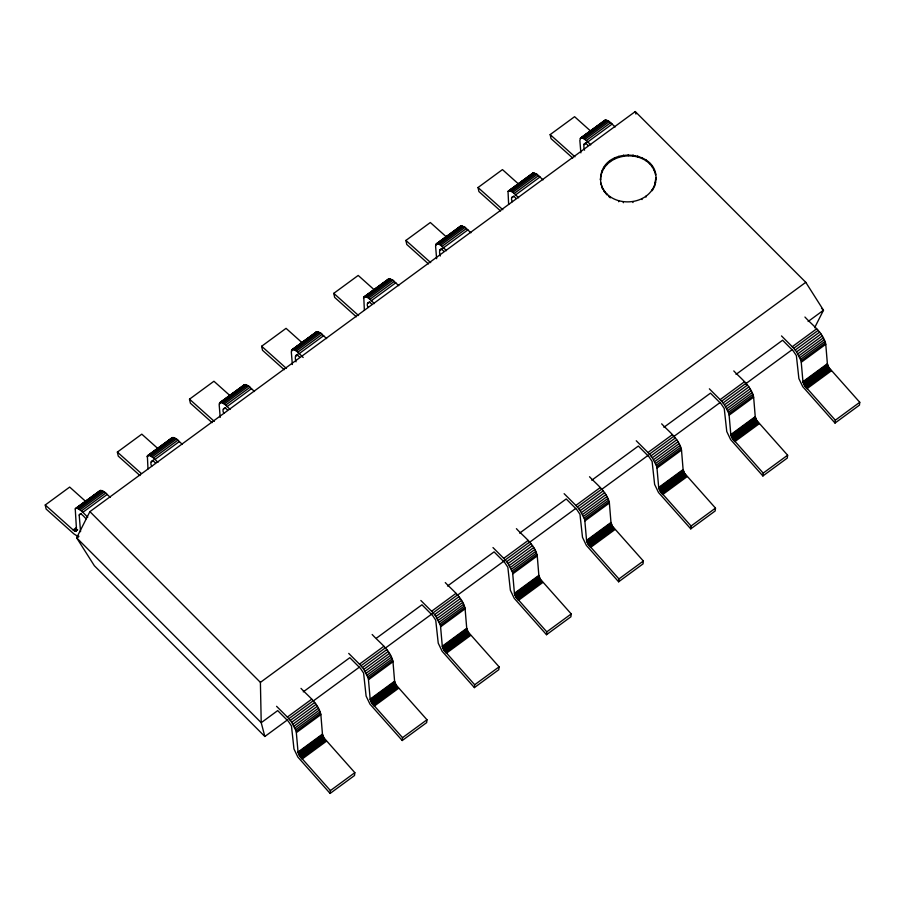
<?xml version="1.0" encoding="UTF-8"?>
<svg xmlns="http://www.w3.org/2000/svg" width="905" height="905" viewBox="0 0 905 905"><rect width="100%" height="100%" fill="white"/><g stroke="black" fill="none" stroke-linecap="round" stroke-linejoin="round"><path stroke-width="1.36" d="M80.568 531.676L79.188 515.002C80.307 511.257 85.025 518.18 86.145 518.78M182.369 444.423L176.554 438.982L172.335 437.579L147.379 455.962L147.979 468.937M151.667 466.256C149.246 461.822 152.594 459.027 155.298 462.874M254.497 391.514L248.683 386.073L244.474 384.659L220.051 402.578L219.191 404.908L220.22 417.42M223.795 413.347C221.374 408.913 224.723 406.119 227.427 409.965M326.626 338.606L320.811 333.164L316.603 331.75L292.179 349.669L291.32 352L292.349 364.511M296.037 361.83C294.476 357.09 295.335 352.384 299.555 357.056M398.754 285.686L392.94 280.256L388.731 278.842L363.776 297.225L364.364 310.211M368.052 307.53C365.643 303.096 368.98 300.29 371.684 304.148M470.894 232.777L465.08 227.336L460.86 225.933L436.436 243.841L435.588 246.183L436.617 258.683M440.305 256.002C438.733 251.273 439.592 246.567 443.823 251.228M512.321 201.702C509.9 197.267 513.248 194.473 515.952 198.319M584.562 150.185C583.001 145.445 583.861 140.739 588.08 145.411M600.897 174.789L600.535 179.869C600.354 142.854 667.551 149.28 654.281 186.916L655.899 177.821L655.978 178.794M287.62 719.78L264.848 736.489L261.217 722.688L277.688 710.606L288.378 721.353L291.467 725.991L293.978 748.967L297.835 757.033L330.11 793.436L330.416 790.585L354.839 772.666L323.933 737.869L322.452 734.113L320.856 714.656C318.56 703.468 308.254 696.239 301.003 688.388M354.839 772.666L354.522 775.517L330.11 793.436M303.254 691.861L349.816 657.697L360.507 668.444L363.595 673.082L366.106 696.058L369.964 704.124L402.239 740.516L402.544 737.666L426.968 719.758L396.073 684.961L394.591 681.205L392.985 661.747C390.553 650.084 379.614 642.742 372.159 634.495M426.968 719.758L426.662 722.609L402.239 740.516M376.514 638.116L421.956 604.778L432.635 615.524L435.724 620.174L438.235 643.15L442.093 651.215L474.367 687.608L474.673 684.757L499.096 666.849L468.202 632.052L466.72 628.285L465.113 608.827C462.817 597.639 452.523 590.422 445.271 582.571M499.096 666.849L498.791 669.7L474.367 687.608M447.511 586.033L494.085 551.869L504.764 562.616L507.852 567.254L510.363 590.241L514.221 598.296L546.496 634.699L546.801 631.848L571.225 613.929L540.33 579.143L538.848 575.376L537.253 555.919C534.821 544.267 523.871 536.914 516.416 528.678M571.225 613.929L570.919 616.78L546.496 634.699M519.64 533.124L566.213 498.96L576.892 509.707L579.981 514.345L582.492 537.321L586.361 545.387L618.624 581.791L618.941 578.94L643.353 561.021L612.459 526.235L610.977 522.468L609.382 503.01C607.085 491.822 596.78 484.594 589.528 476.743M643.353 561.021L643.048 563.872L618.624 581.791M591.768 480.216L638.342 446.052L649.021 456.799L652.109 461.437L654.62 484.413L658.489 492.478L690.753 528.871L691.069 526.031L715.493 508.112L684.587 473.315L683.105 469.559L681.51 450.102C679.214 438.902 668.908 431.685 661.657 423.834M715.493 508.112L715.176 510.963L690.753 528.871M663.897 427.296L710.47 393.143L721.161 403.89L724.249 408.528L726.76 431.504L730.618 439.57L762.892 475.962L763.198 473.111L787.622 455.204L756.716 420.406L755.245 416.651L753.639 397.182C751.342 385.994 741.037 378.776 733.785 370.926M787.622 455.204L787.305 458.054L762.892 475.962M736.037 374.387L782.599 340.223L793.289 350.97L796.377 355.62L798.889 378.595L802.746 386.661L835.021 423.054L835.326 420.203L859.75 402.284L828.856 367.498L827.374 363.731L825.767 344.273C823.346 332.621 812.396 325.28 804.941 317.033M859.75 402.284L859.445 405.135L835.021 423.054M600.977 175.762C606.542 150.185 649.575 148.692 655.582 174.688L655.503 173.726M110.24 497.331L104.426 491.901L100.206 490.487L75.251 508.87L76.529 530.194L75.873 531.427L73.147 529.968L45.25 504.99L69.674 487.071L86.201 501.879M99.38 491.743L100.206 490.487M172.335 437.579L165.966 442.907M243.649 385.915L244.474 384.659M316.603 331.75L309.114 337.893M387.906 280.098L388.731 278.842M460.86 225.933L451.154 233.705M543.023 179.869L537.208 174.427L532.988 173.013L508.033 191.407L508.633 204.383M532.988 173.013L529.945 175.898M615.151 126.96L609.337 121.519L605.128 120.105L580.705 138.024L579.845 140.354L580.874 152.866M604.302 121.361L605.128 120.105M814.647 327.701L823.493 310.234L805.778 282.326L635.276 111.564L89.9 511.63L76.631 537.819L94.346 565.727L264.848 736.489M606.271 194.123L602.176 187.935L600.863 183.014C606.554 207.256 644.948 208.014 654.202 185.944M653.761 187.855L652.222 190.695L652.143 189.722M139.958 475.544L118.261 456.12L117.379 452.081L141.802 434.162L158.33 448.959M212.087 422.635L190.389 403.211L189.507 399.173L213.931 381.254L230.47 396.051M284.215 369.715L262.518 350.292L261.647 346.253L286.059 328.345L302.598 343.142M356.344 316.807L334.646 297.383L333.775 293.344L358.199 275.437L374.727 290.234M428.472 263.898L406.775 244.474L405.904 240.436L430.327 222.517L446.855 237.325M500.612 210.989L478.915 191.566L478.032 187.527L502.456 169.608L518.984 184.405M572.741 158.07L551.043 138.646L550.161 134.607L574.585 116.7L591.123 131.496M75.251 508.87L99.674 490.951M147.379 455.962L171.803 438.043M219.508 403.042L243.931 385.134M291.636 350.133L316.06 332.226M363.776 297.225L388.2 279.306M435.905 244.316L460.328 226.397M508.033 191.407L532.457 173.489M580.162 138.488L604.585 120.58M75.782 508.395L100.975 490.34M147.922 455.487L173.115 437.432M220.051 402.578L245.244 384.523M292.179 349.669L317.372 331.615M364.308 296.75L389.501 278.695M436.436 243.841L461.629 225.786M508.565 190.932L533.758 172.878M580.705 138.024L605.898 119.969M78.294 507.207L86.066 501.517M88.283 499.888L94.946 495.001M147.096 456.742L150.422 454.299M155.977 450.226L163.748 444.525M219.225 403.834L228.105 397.318M230.323 395.689L239.203 389.173M291.353 350.925L293.571 349.296M299.125 345.224L306.897 339.522M363.482 298.017L371.254 292.315M376.808 288.243L384.58 282.541M435.61 245.097L438.948 242.653M441.165 241.024L448.937 235.334M508.859 191.374L514.402 187.301M516.631 185.672L525.511 179.156M584.313 136.022L592.085 130.32M597.639 126.248L603.183 122.175M76.563 508.259L77.536 508.452L101.96 490.544M148.692 455.351L149.664 455.543L174.088 437.624M220.82 402.442L221.793 402.635L246.217 384.716M292.949 349.522L293.933 349.715L318.345 331.807M365.077 296.614L366.061 296.806L390.485 278.898M437.206 243.705L438.19 243.898L462.613 225.978M509.345 190.797L510.318 190.989L534.742 173.07M581.474 137.877L582.447 138.08L606.87 120.161M77.536 508.452L78.701 508.972L103.113 491.064M149.664 455.543L150.83 456.063L175.253 438.144M221.793 402.635L222.958 403.155L247.382 385.236M293.933 349.715L295.087 350.246L319.51 332.327M366.061 296.806L367.215 297.326L391.639 279.419M438.19 243.898L439.344 244.418L463.767 226.51M510.318 190.989L511.483 191.509L535.907 173.59M582.447 138.08L583.612 138.601L608.036 120.682M78.701 508.972L80.002 509.809L104.426 491.901M150.83 456.063L152.131 456.901L176.554 438.982M222.958 403.155L224.259 403.992L248.683 386.073M295.087 350.246L296.388 351.083L320.811 333.164M367.215 297.326L368.527 298.164L392.94 280.256M439.344 244.418L440.656 245.255L465.08 227.336M511.483 191.509L512.784 192.346L537.208 174.427M583.612 138.601L584.913 139.438L609.337 121.519M80.002 509.809L81.405 510.929L105.828 493.021M152.131 456.901L153.545 458.021L177.957 440.113M224.259 403.992L225.673 405.112L250.097 387.193M296.388 351.083L297.802 352.203L322.225 334.284M368.527 298.164L369.93 299.295L394.354 281.376M440.656 245.255L442.059 246.375L466.482 228.467M512.784 192.346L514.187 193.466L538.611 175.547M584.913 139.438L586.327 140.558L610.739 122.639M151.339 461.55L153.556 459.921M295.596 355.733L297.813 354.104M439.864 249.904L442.081 248.275M584.121 144.087L586.338 142.458M79.188 515.002L81.416 513.373M81.405 510.929L82.875 512.309L107.299 494.39M151.327 462.093L153.545 460.464M153.545 458.021L155.015 459.401L179.428 441.482M223.456 409.173L225.673 407.544M225.673 405.112L227.144 406.492L251.567 388.573M295.584 356.265L297.802 354.636M297.802 352.203L299.272 353.572L323.696 335.665M367.713 303.356L369.93 301.727M369.93 299.295L371.401 300.664L395.824 282.756M439.841 250.447L442.07 248.818M442.059 246.375L443.529 247.755L467.953 229.836M511.97 197.539L514.198 195.91M514.187 193.466L515.658 194.847L540.081 176.928M584.11 144.619L586.327 142.99M586.327 140.558L587.798 141.938L612.21 124.019M73.147 529.968L76.484 527.524M73.803 530.511L76.02 528.882M74.414 530.93L76.631 529.301M74.968 531.235L77.185 529.606M75.454 531.393L77.683 529.764M78.826 536.213L76.631 537.819L261.217 722.688L260.402 682.381L89.9 511.63M260.402 682.381L805.778 282.326M808.12 321.501L823.493 310.234L821.502 308.232M276.579 706.307L287.349 717.077L311.761 699.169M348.719 653.399L359.477 664.168L383.901 646.249M420.848 600.479L431.606 611.26L456.03 593.341M492.976 547.57L503.734 558.351L528.158 540.432M564.132 493.678L575.863 505.431L600.287 487.524M636.26 440.769L647.991 452.523L672.415 434.615M709.373 388.833L720.131 399.614L744.543 381.695M781.501 335.925L792.26 346.706L816.683 328.786M287.349 717.077L288.831 718.672L313.254 700.753M359.477 664.168L360.959 665.752L385.383 647.844M431.606 611.26L433.088 612.843L457.511 594.936M503.734 558.351L505.228 559.935L529.651 542.016M575.863 505.431L577.356 507.026L601.78 489.107M647.991 452.523L649.485 454.118L673.908 436.199M720.131 399.614L721.613 401.198L746.037 383.29M792.26 346.706L793.742 348.289L818.165 330.37M312.678 701.409L359.353 667.166M385.541 647.957L432.217 613.714M457.274 595.343L505.092 560.263M529.006 542.717L575.682 508.474M601.87 489.266L648.546 455.023M673.603 436.651L720.278 402.408M745.324 384.037L792.011 349.794M288.831 718.672L290.29 720.414L314.714 702.506M360.959 665.752L362.419 667.505L386.842 649.598M433.088 612.843L434.558 614.597L458.971 596.678M505.228 559.935L506.687 561.688L531.111 543.769M577.356 507.026L578.815 508.768L603.239 490.861M649.485 454.118L650.944 455.86L675.368 437.952M721.613 401.198L723.072 402.951L747.496 385.032M793.742 348.289L795.201 350.043L819.625 332.124M330.416 790.585L299.521 755.788L298.039 752.032L296.207 731.229L291.681 722.281L316.105 704.362M402.544 737.666L371.65 702.88L370.168 699.113L368.335 678.32L363.81 669.372L388.234 651.453M474.673 684.757L443.778 649.971L442.296 646.204L440.464 625.412L435.939 616.452L460.362 598.544M546.801 631.848L515.907 597.051L514.425 593.295L512.603 572.503L508.067 563.544L532.491 545.636M618.941 578.94L588.035 544.143L586.553 540.387L584.732 519.583L580.207 510.635L604.619 492.716M691.069 526.031L660.164 491.234L658.693 487.467L656.86 466.675L652.335 457.726L676.759 439.807M763.198 473.111L732.303 438.325L730.821 434.558L728.989 413.766L724.464 404.807L748.888 386.899M835.326 420.203L804.432 385.417L802.95 381.65L801.117 360.857L796.592 351.898L821.016 333.99M292.949 724.192L317.372 706.273M365.088 671.284L389.512 653.365M437.217 618.375L461.641 600.456M509.345 565.455L533.769 547.548M581.474 512.547L605.898 494.628M653.602 459.638L678.026 441.719M725.742 406.73L750.155 388.811M797.871 353.81L822.294 335.902M294.08 726.104L318.492 708.185M366.208 673.196L390.632 655.277M438.337 620.276L462.76 602.368M510.465 567.367L534.889 549.448M582.594 514.459L607.017 496.54M654.722 461.55L679.146 443.631M726.862 408.63L751.274 390.722M798.991 355.722L823.414 337.814M295.007 727.948L319.431 710.029M367.136 675.04L391.56 657.12M439.264 622.131L463.688 604.212M511.404 569.211L535.817 551.303M583.533 516.303L607.956 498.384M655.661 463.394L680.085 445.475M727.79 410.485L752.213 392.566M799.918 357.565L824.342 339.658M295.72 729.679L320.144 711.76M367.86 676.759L392.284 658.851M439.988 623.85L464.412 605.943M512.117 570.942L536.541 553.023M584.245 518.033L608.669 500.114M656.374 465.125L680.798 447.206M728.514 412.205L752.926 394.297M800.642 359.296L825.066 341.377M296.207 731.229L320.63 713.321M368.335 678.32L392.759 660.401M440.464 625.412L464.887 607.493M512.603 572.503L537.016 554.584M584.732 519.583L609.156 501.675M656.86 466.675L681.284 448.756M728.989 413.766L753.413 395.847M801.117 360.857L825.541 342.938M296.433 732.564L320.856 714.656M368.561 679.655L392.985 661.747M440.701 626.746L465.113 608.827M512.83 573.838L537.253 555.919M584.958 520.929L609.382 503.01M657.087 468.009L681.51 450.102M729.215 415.101L753.639 397.182M801.344 362.192L825.767 344.273M298.039 752.032L322.452 734.113M370.168 699.113L394.591 681.205M442.296 646.204L466.72 628.285M514.425 593.295L538.848 575.376M586.553 540.387L610.977 522.468M658.693 487.467L683.105 469.559M730.821 434.558L755.245 416.651M802.95 381.65L827.374 363.731M298.13 752.632L322.553 734.713M370.269 699.723L394.682 681.804M442.398 646.815L466.822 628.896M514.526 593.895L538.95 575.987M586.655 540.986L611.079 523.067M658.783 488.078L683.207 470.159M730.912 435.169L755.336 417.25M803.052 382.249L827.464 364.342M298.333 753.333L322.757 735.414M370.473 700.413L394.885 682.506M442.602 647.505L467.025 629.597M514.73 594.596L539.154 576.677M586.859 541.688L611.282 523.769M658.987 488.768L683.411 470.86M731.116 435.859L755.539 417.952M803.255 382.951L827.679 365.032M298.639 754.103L323.062 736.184M370.767 701.194L395.191 683.275M442.907 648.274L467.319 630.366M515.035 595.366L539.459 577.458M587.164 542.457L611.588 524.538M659.293 489.548L683.716 471.629M731.421 436.629L755.845 418.721M803.561 383.72L827.973 365.812M299.035 754.928L323.458 737.009M371.163 702.02L395.587 684.101M443.303 649.1L467.715 631.192M515.431 596.191L539.855 578.284M587.56 543.283L611.984 525.364M659.688 490.374L684.112 472.455M731.817 437.466L756.241 419.547M803.957 384.546L828.369 366.638M299.521 755.788L323.933 737.869M371.65 702.88L396.073 684.961M443.778 649.971L468.202 632.052M515.907 597.051L540.33 579.143M588.035 544.143L612.459 526.235M660.164 491.234L684.587 473.315M732.303 438.325L756.716 420.406M804.432 385.417L828.856 367.498M300.064 756.659L324.488 738.751M372.193 703.751L396.616 685.843M444.321 650.842L468.745 632.923M516.461 597.933L540.873 580.015M588.589 545.014L613.013 527.106M660.718 492.105L685.142 474.197M732.846 439.197L757.27 421.278M804.975 386.288L829.399 368.369M300.664 757.53L325.087 739.611M372.803 704.622L397.227 686.703M444.932 651.702L469.356 633.794M517.06 598.793L541.484 580.886M589.189 545.885L613.613 527.966M661.317 492.976L685.741 475.057M733.457 440.056L757.87 422.149M805.586 387.148L830.009 369.24M301.32 758.367L325.732 740.448M373.448 705.448L397.872 687.54M445.577 652.539L470 634.62M517.705 599.63L542.129 581.711M589.834 546.722L614.257 528.803M661.962 493.802L686.386 475.894M734.102 440.893L758.514 422.986M806.231 387.985L830.654 370.066M301.987 759.148L326.411 741.229M374.116 706.228L398.539 688.32M446.244 653.32L470.668 635.412M518.373 600.411L542.796 582.492M590.513 547.502L614.925 529.583M662.641 494.594L687.065 476.675M734.769 441.674L759.193 423.766M806.898 388.765L831.322 370.846M78.645 536.869L74.029 534.007L46.121 509.029L45.25 504.99M608.658 196.385L610.366 197.799L610.287 196.838M550.161 134.607L574.958 156.814M478.032 187.527L502.829 209.722M405.904 240.436L430.701 262.631M333.775 293.344L358.572 315.54M261.647 346.253L286.444 368.459M189.507 399.173L214.304 421.368M117.379 452.081L141.146 473.349M587.798 141.938L590.727 144.868M515.658 194.847L518.599 197.788M443.529 247.755L446.47 250.696M371.401 300.664L374.331 303.605M299.272 353.572L303.186 357.498M227.144 406.492L230.074 409.422M155.015 459.401L157.945 462.342M82.875 512.309L87.774 517.207M795.201 350.043L796.592 351.898M723.072 402.951L724.464 404.807M650.944 455.86L652.335 457.726M578.815 508.768L580.207 510.635M506.687 561.688L508.067 563.544M434.558 614.597L435.939 616.452M362.419 667.505L363.81 669.372M290.29 720.414L291.681 722.281M635.276 111.564L635.943 114.075M600.456 178.907L600.943 183.975M655.469 181.939L655.548 182.901M654.258 169.767L654.338 170.728M652.233 166.068L652.313 167.029M649.473 162.742L649.552 163.703M646.068 159.891L646.147 160.864M645.932 196.136L646.012 197.109M642.12 157.606L642.199 158.567M641.962 198.58L642.041 199.553M637.754 155.943L637.833 156.916M633.081 154.97L633.161 155.943M632.9 201.566L632.98 202.539M628.274 154.71L628.353 155.671M623.455 155.162L623.534 156.124M623.274 201.758L623.353 202.72M618.782 156.316L618.862 157.289M618.613 200.786L618.692 201.747M614.393 158.149L614.472 159.11M610.434 160.592L610.513 161.554M607.006 163.579L607.085 164.54M606.882 193.987L606.961 194.96M604.212 167.006L604.291 167.968M604.121 190.661L604.201 191.634M602.164 170.785L602.244 171.746M602.097 186.962L602.176 187.935"/></g></svg>
